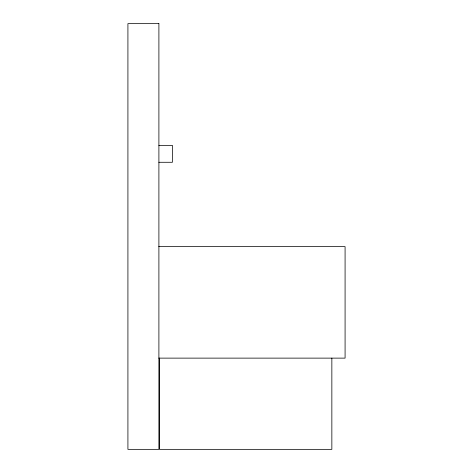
<?xml version="1.0" encoding="UTF-8"?>
<svg xmlns="http://www.w3.org/2000/svg" width="473" height="473" viewBox="0 0 473 473"><rect width="100%" height="100%" fill="white"/><g stroke="black" fill="none" stroke-linecap="round" stroke-linejoin="round"><path stroke-width="0.71" d="M158.898 145.388L172.414 145.388L172.414 162.28L158.898 162.28M158.757 246.634L345.083 246.634L345.083 358.126L158.757 358.126M331.851 358.126L331.851 449.35L159.543 449.35L159.543 358.126M158.898 23.65L127.917 23.65L127.917 449.35L158.898 449.35L158.898 23.65"/></g></svg>
